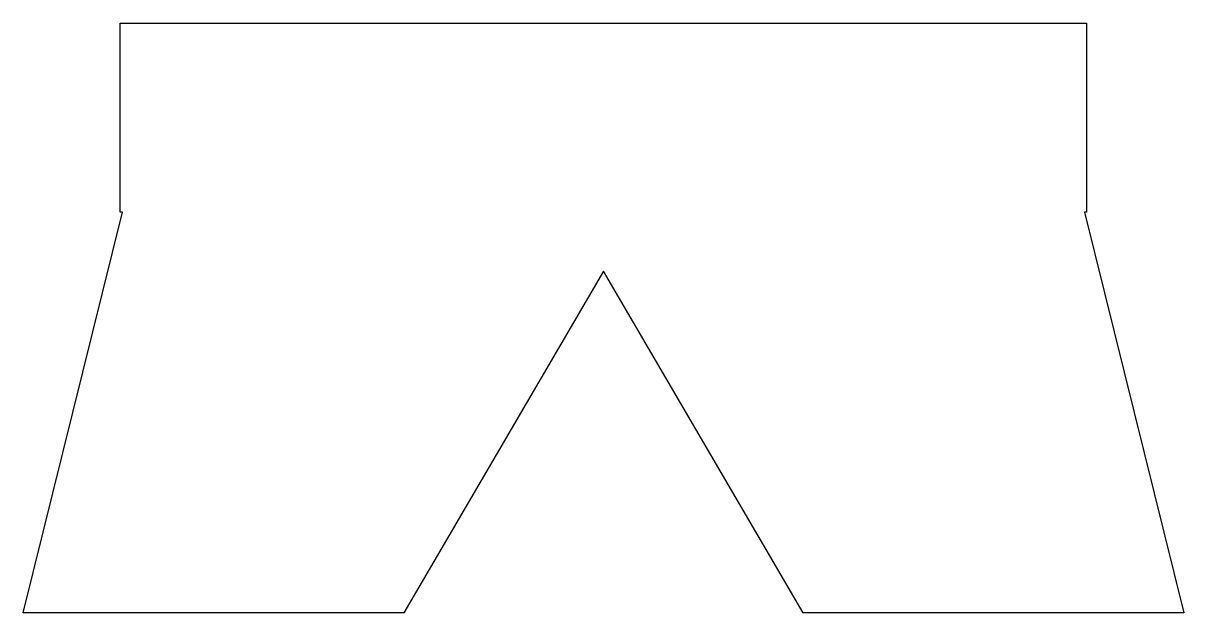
# Model space of a CAD drawing. Header units: inches. Extents: x 16.2 to 42.3, y 14.7 to 28.
import ezdxf

# ---------------------------------------------------------------- set-up
doc = ezdxf.new("R2010")
doc.units = ezdxf.units.IN
doc.header["$MEASUREMENT"] = 0
doc.layers.add('sheetmetal', color=254, linetype='Continuous')

msp = doc.modelspace()

# ---------------------------------------------------------------- linework, layer by layer
for p, q in [((18.413, 23.707, 28.327), (18.413, 27.957, 28.327)), ((18.413, 27.957, 28.327), (40.163, 27.957, 28.327)), ((40.163, 27.957, 28.327), (40.163, 23.707, 28.327)), ((18.46, 23.707, 28.327), (18.413, 23.707, 28.327)), ((40.163, 23.707, 28.327), (40.117, 23.707, 28.327))]:
    msp.add_line(p, q)
at = {"layer": 'sheetmetal'}
for p, q in [((16.228, 14.692, 28.327), (18.46, 23.707, 28.327)), ((40.117, 23.707, 28.327), (42.349, 14.692, 28.327)), ((29.288, 22.378, 28.327), (24.794, 14.692, 28.327)), ((33.783, 14.692, 28.327), (29.288, 22.378, 28.327)), ((24.794, 14.692, 28.327), (16.228, 14.692, 28.327)), ((42.349, 14.692, 28.327), (33.783, 14.692, 28.327))]:
    msp.add_line(p, q, dxfattribs=at)

doc.saveas('drawing.dxf')
